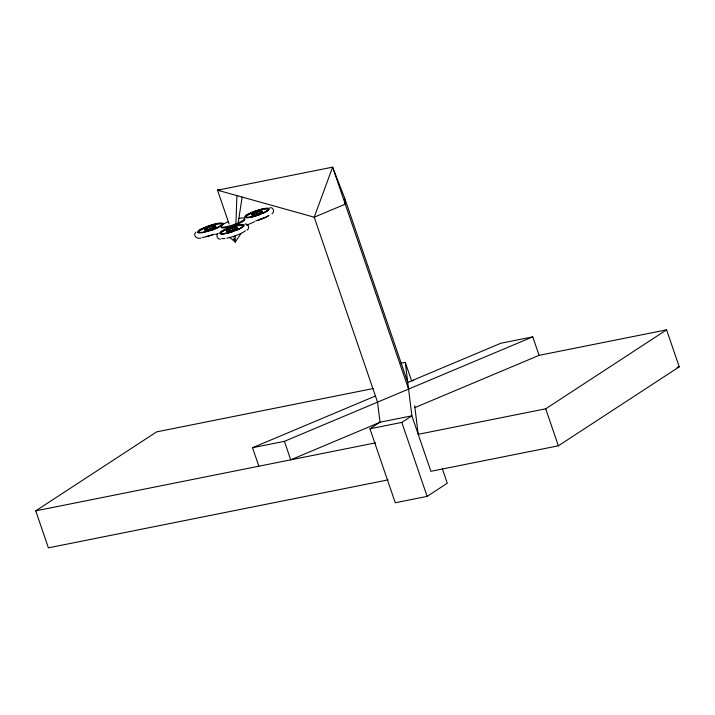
<?xml version="1.0" encoding="UTF-8"?>
<svg xmlns="http://www.w3.org/2000/svg" width="715" height="715" viewBox="0 0 715 715"><rect width="100%" height="100%" fill="white"/><g stroke="black" fill="none" stroke-linecap="round" stroke-linejoin="round"><path stroke-width="1.07" d="M235.932 223.205L236.906 195.597M238.274 222.276L242.126 197.117M229.622 237.38L235.262 241.965L240.848 233.805M195.883 232.107C192.228 235.503 197.403 239.596 201.076 238.015M218.084 233.287C215.555 235.298 217.36 239.4 220.47 239.212M246.997 230.194C250 228.451 248.552 223.706 245.12 223.902M271.986 213.865C274.998 212.114 273.523 207.359 270.064 207.573M388.093 479.872L48.414 547.842L35.75 510.85L156.63 431.878L373.167 388.549M442.362 468.834L447.286 483.224L427.141 496.389L395.27 502.761L369.941 428.786L380.014 422.207L411.885 415.826L430.886 471.31L558.37 445.803L679.25 366.822L666.586 329.838L539.092 355.346L414.915 407.586M369.941 428.786L401.812 422.404L411.885 415.826L405.271 362.362L401.026 363.211M414.673 405.682L418.221 434.318L545.706 408.81L666.586 329.838M199.011 230.391L200.995 229.184M219.496 226.718L221.48 225.52M246.21 215.278L248.114 214.116M221.176 231.606L223.089 230.444M265.917 211.747L267.83 210.585M240.892 228.076L242.796 226.914M246.809 225.189L254.54 221.704M258.857 466.207L252.529 447.715L375.679 395.904M252.529 447.715L284.4 441.334L532.764 336.854L539.092 355.346M379.772 422.368L290.728 459.834L284.4 441.334M215.59 234.368L217.637 233.885M229.113 224.001L217.53 190.181L332.6 167.158L344.433 197.465L407.756 382.409L500.893 343.227L532.764 336.854M413.779 380.425L411.608 380.854L405.271 362.362M677.06 367.26L679.25 366.822M35.75 510.85L375.482 442.871M344.433 197.465L345.256 204.15L314.216 217.208L217.53 190.181L219.746 190.315M217.53 190.181L219.711 190.646M233.358 239.4L235.262 241.965L235.208 235.503M545.706 408.81L558.37 445.803M408.578 389.094L332.6 167.158L314.216 217.208L377.538 402.152L380.014 422.207M401.812 422.404L427.141 496.389M233.814 237.738L235.262 241.965M265.194 217.458A12.995 2.395 -18.9 0 0 268.956 215.438L267.49 216.332A13.013 2.395 -18.9 0 1 255.639 220.944M264.273 217.869A12.995 2.395 -18.9 0 1 258.044 220.211M214.634 234.163A13.505 2.485 -18.9 0 1 205.643 236.871M204.982 237.005A13.505 2.485 -18.9 0 1 202.417 237.416M245.317 230.722A12.995 2.386 -18.9 0 1 243.976 231.767M243.359 232.143A12.995 2.386 -18.9 0 1 239.936 233.903M239.284 234.189A12.995 2.386 -18.9 0 1 226.977 238.149M225.028 238.479A12.995 2.386 -18.9 0 1 221.73 238.444M244.619 219.049A12.495 2.297 -18.9 0 1 234.145 225.448A12.495 2.297 -18.9 0 1 221.239 227.191M262.226 211.327A5.577 1.028 -18.9 0 1 255.881 214.768A5.577 1.028 -18.9 0 1 253.333 213.812M255.675 212.748A5.577 1.028 -18.9 0 1 257.043 212.257M260.805 211.309A5.577 1.028 -18.9 0 1 261.672 211.247M250.938 217.244A11.771 2.163 -18.9 0 1 247.694 215.197A11.771 2.163 -18.9 0 1 262.807 209.468A11.771 2.163 -18.9 0 1 266.927 211.184M265.202 212.23A11.771 2.163 -18.9 0 1 262.923 213.356M260.251 214.473A11.771 2.163 -18.9 0 1 257.373 215.51M256.408 215.823A11.771 2.163 -18.9 0 1 254.477 216.395M253.548 216.645A11.771 2.163 -18.9 0 1 251.76 217.074M264.371 217.566A11.771 2.163 -18.9 0 1 261.699 218.683M260.752 219.049A11.771 2.163 -18.9 0 1 258.821 219.728M235.78 227.647A5.577 1.028 -18.9 0 1 233.591 230.185A5.577 1.028 -18.9 0 1 226.977 231.061M227.486 230.632A5.577 1.028 -18.9 0 1 228.3 230.141M220.962 233.358A11.771 2.163 -18.9 0 1 233.349 226.959A11.771 2.163 -18.9 0 1 242.957 226.61M240.169 228.559A11.771 2.163 -18.9 0 1 236.147 230.436M232.348 231.839A11.771 2.163 -18.9 0 1 229.452 232.732M228.514 232.983A11.771 2.163 -18.9 0 1 226.735 233.403M224.385 233.823A11.771 2.163 -18.9 0 1 221.4 233.796M214.178 226.253A5.8 1.064 -18.9 0 1 213.991 227.978A5.8 1.064 -18.9 0 1 205.938 230.444A5.8 1.064 -18.9 0 1 207.529 228.3M211.685 226.798A5.8 1.064 -18.9 0 1 213.025 226.467M199.235 232.652A12.235 2.252 -18.9 0 1 211.649 225.538A12.235 2.252 -18.9 0 1 220.533 226.119M218.736 227.209A12.235 2.252 -18.9 0 1 216.377 228.38M215.492 228.764A12.235 2.252 -18.9 0 1 210.612 230.614M203.918 232.42A12.235 2.252 -18.9 0 1 202.345 232.679M212.051 234.833A12.235 2.252 -18.9 0 1 206.224 236.459M238.47 218.522A12.504 2.297 -18.9 0 1 241.545 221.257A12.504 2.297 -18.9 0 1 223 227.12A12.504 2.297 -18.9 0 1 228.469 221.677M201.88 229.068L200.084 230.159A12.235 2.252 -18.9 0 0 203.373 232.125A12.235 2.252 -18.9 0 0 218.611 226.843L220.408 225.752A12.235 2.252 -18.9 0 0 217.119 223.777A12.235 2.252 -18.9 0 0 201.88 229.068M206.286 228.478L205.437 228.997A5.8 1.064 -18.9 0 0 206.993 229.935A5.8 1.064 -18.9 0 0 214.214 227.424L215.063 226.905A5.8 1.064 -18.9 0 0 213.499 225.976A5.8 1.064 -18.9 0 0 206.286 228.478M206.948 228.389L206.233 228.818A4.826 0.885 -18.9 0 0 207.538 229.604A4.826 0.885 -18.9 0 0 213.553 227.513L214.259 227.084A4.826 0.885 -18.9 0 0 212.963 226.306A4.826 0.885 -18.9 0 0 206.948 228.389M248.972 214L247.238 215.054A11.771 2.163 -18.9 0 0 250.411 216.949A11.771 2.163 -18.9 0 0 265.068 211.863L266.793 210.809A11.771 2.163 -18.9 0 0 263.629 208.914A11.771 2.163 -18.9 0 0 248.972 214M223.938 230.328L222.213 231.383A11.771 2.163 -18.9 0 0 225.377 233.278A11.771 2.163 -18.9 0 0 240.043 228.192L241.768 227.138A11.771 2.163 -18.9 0 0 238.604 225.243A11.771 2.163 -18.9 0 0 223.938 230.328M253.208 213.436L252.386 213.937A5.577 1.028 -18.9 0 0 253.888 214.831A5.577 1.028 -18.9 0 0 260.832 212.427L261.654 211.926A5.577 1.028 -18.9 0 0 260.153 211.023A5.577 1.028 -18.9 0 0 253.208 213.436M253.843 213.356L253.155 213.767A4.647 0.858 -18.9 0 0 254.406 214.518A4.647 0.858 -18.9 0 0 260.197 212.507L260.877 212.096A4.647 0.858 -18.9 0 0 259.634 211.345A4.647 0.858 -18.9 0 0 253.843 213.356M228.174 229.765L227.352 230.266A5.577 1.028 -18.9 0 0 228.854 231.168A5.577 1.028 -18.9 0 0 235.807 228.755L236.62 228.255A5.577 1.028 -18.9 0 0 235.119 227.361A5.577 1.028 -18.9 0 0 228.174 229.765M228.809 229.685L228.13 230.096A4.647 0.858 -18.9 0 0 229.381 230.847A4.647 0.858 -18.9 0 0 235.172 228.836L235.852 228.425A4.647 0.858 -18.9 0 0 234.6 227.674A4.647 0.858 -18.9 0 0 228.809 229.685M226.038 233.439A13.013 2.395 -18.9 0 0 244.324 225.145A13.013 2.395 -18.9 0 0 225.6 229.202A13.013 2.395 -18.9 0 0 226.038 233.439M251.072 217.101A13.013 2.395 -18.9 0 0 269.358 208.816A13.013 2.395 -18.9 0 0 250.634 212.873A13.013 2.395 -18.9 0 0 251.072 217.101M204.061 232.286A13.522 2.485 -18.9 0 0 223.062 223.679A13.522 2.485 -18.9 0 0 203.614 227.897A13.522 2.485 -18.9 0 0 204.061 232.286"/></g></svg>
